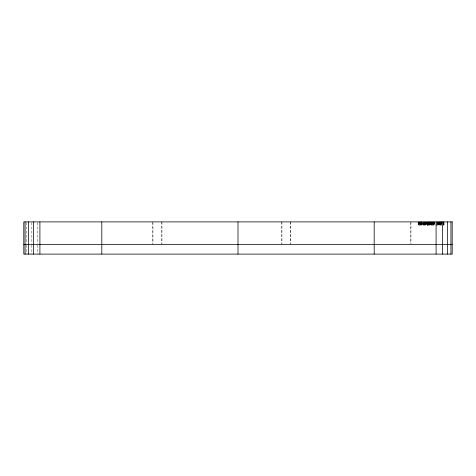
<?xml version="1.0" encoding="UTF-8"?>
<svg xmlns="http://www.w3.org/2000/svg" width="476" height="476" viewBox="0 0 476 476"><rect width="100%" height="100%" fill="white"/><g stroke="black" fill="none" stroke-linecap="round" stroke-linejoin="round"><path stroke-width="0.36" stroke-dasharray="2.38 1.78" d="M442.156 225.112L418.106 225.112L418.106 221.893M442.989 225.112L444.066 225.112L444.066 221.893M443.995 221.893L443.947 225.112M443.912 221.893L443.87 225.112M443.799 221.893L443.799 225.112M443.644 221.893L443.644 225.112M443.59 221.893L443.59 225.112M443.495 221.893L443.507 225.112M443.287 222.536L443.287 225.112M441.419 221.893L441.419 225.112M441.323 221.893L441.335 225.112M441.192 221.893L441.222 225.112M441.115 221.893L441.097 225.112M440.984 221.893L441.026 225.112M440.943 222.536L440.943 225.112M440.847 221.893L440.782 225.112L440.705 222.536M440.586 221.893L440.574 225.112M440.538 221.893L440.544 225.112M440.383 221.893L440.383 225.112M440.288 221.893L440.288 225.112M440.092 222.536L440.133 225.112M439.937 221.893L439.949 225.112M439.86 221.893L439.86 225.112M439.741 221.893L439.741 225.112M439.55 222.536L439.55 225.112M439.431 222.536L439.449 225.112M439.104 221.893L439.152 225.112M439.003 221.893L439.003 225.112M438.926 221.893L438.943 225.112M438.836 222.536L438.836 225.112M438.598 222.536L438.616 225.112M438.485 221.893L438.485 225.112M438.461 222.536L438.461 225.112M438.098 221.893L438.098 225.112M438.003 221.893L438.003 225.112M437.956 221.893L437.956 225.112M437.634 222.536L437.646 225.112M437.462 221.893L437.396 225.112M434.463 221.893L434.493 225.112M434.249 221.893L434.231 225.112L434.183 222.536M434.1 222.536L434.1 225.112M433.63 221.893L433.672 225.112M433.523 222.536L433.523 225.112M433.434 222.536L433.434 225.112M433.416 221.893L433.416 225.112M433.166 221.893L433.166 225.112M433.1 221.893L433.1 225.112M432.993 221.893L432.964 225.112M432.517 221.893L432.529 225.112M432.416 222.536L432.41 225.112M432.196 221.893L432.196 225.112M432.095 221.893L432.035 225.112L431.94 221.893M431.75 221.893L431.78 225.112M431.696 222.536L431.696 225.112M431.375 221.893L431.375 225.112M431.238 221.893L431.238 225.112M430.834 222.536L430.834 225.112M430.726 222.536L430.726 225.112M430.637 221.893L430.584 225.112M430.482 221.893L430.512 225.112M430.369 222.536L430.369 225.112M430.292 221.893L430.256 225.112M430.191 222.536L430.191 225.112M430.072 221.893L430.06 225.112M429.953 222.536L429.977 225.112M429.887 222.536L429.905 225.112M429.78 221.893L429.774 225.112M429.685 221.893L429.715 225.112M429.495 221.893L429.495 225.112M429.328 221.893L429.328 225.112M429.257 221.893L429.162 225.112M428.965 221.893L429.031 225.112M428.918 221.893L428.918 225.112M428.769 222.536L428.769 225.112M428.656 222.536L428.656 225.112M428.436 221.893L428.436 225.112M428.329 221.893L428.281 225.112L428.227 221.893M428.114 222.536L428.079 225.112M427.591 225.112L427.609 221.893L427.537 225.112M427.436 221.893L427.388 225.112L427.323 222.536M427.18 221.893L427.234 225.112M427.103 225.112L427.091 221.893L427.043 225.112M426.68 221.893L426.68 225.112M426.597 221.893L426.597 225.112M426.567 221.893L426.55 225.112M426.371 221.893L426.371 225.112M425.853 221.893L425.853 225.112M425.621 221.893L425.621 225.112M425.508 222.536L425.508 225.112M425.455 222.536L425.455 225.112M424.907 222.536L424.907 225.112M424.842 222.536L424.842 225.112M424.729 221.893L424.776 225.112M424.592 221.893L424.592 225.112M424.479 221.893L424.479 225.112M423.955 222.536L423.949 225.112M423.372 221.893L423.337 225.112M423.283 222.536L423.229 225.112L423.176 221.893M423.104 222.536L423.104 225.112M422.319 221.893L422.402 225.112M422.23 222.536L422.218 225.112M421.79 221.893L421.742 225.112M421.682 221.893L421.682 225.112M421.558 221.893L421.558 225.112M421.462 221.893L421.433 225.112L421.409 221.893M421.284 221.893L421.32 225.112M421.141 221.893L421.141 225.112L421.034 221.893M420.957 221.893L420.951 225.112M420.808 221.893L420.79 225.112M420.719 222.536L420.671 225.112M420.522 222.536L420.522 225.112M419.981 221.893L419.951 225.112M419.856 221.893L419.856 225.112M419.6 222.536L419.6 225.112M419.088 221.893L419.112 225.112M419.005 221.893L419.005 225.112M418.94 222.536L418.886 225.112M418.684 222.536L418.684 225.112M418.559 221.893L418.559 225.112M418.547 221.893L418.511 225.112M418.362 222.536L418.362 225.112M418.315 222.536L418.309 225.112M418.214 221.893L418.214 225.112M410.972 221.893L410.972 243.718M410.485 222.619L410.485 243.718M290.663 221.893L290.663 243.718M290.181 221.893L290.181 243.718M281.965 221.893L281.965 243.718M281.483 221.893L281.483 243.718M161.983 221.893L161.983 243.718M161.501 221.893L161.501 243.718M152.963 222.619L152.963 243.718M152.481 221.893L152.481 243.718M37.39 222.619L37.39 243.718M37.39 245.188L37.39 254.107M31.85 222.619L31.85 243.718M31.85 245.188L31.85 254.107M26.317 222.619L26.317 243.718M26.317 245.188L26.317 254.107M436.914 225.112L436.914 221.893L436.891 225.112M431.161 225.112L431.161 221.893L431.125 225.112M427.972 225.112L427.972 221.893L427.936 225.112M421.938 225.112L421.938 221.893L421.914 225.112"/><path stroke-width="0.71" d="M23.8 244.444L452.2 244.444M450.933 221.893L450.933 254.107M447.482 221.893L447.482 254.107M442.365 221.893L442.365 254.107M436.093 221.893L436.093 254.107M374.19 221.893L374.19 254.107M238 221.893L238 254.107M101.81 221.893L101.81 254.107M39.907 221.893L39.907 254.107M33.635 221.893L33.635 254.107M28.518 221.893L28.518 254.107M25.067 221.893L25.067 254.107M452.2 221.893L23.8 221.893L23.8 254.107L452.2 254.107L452.2 221.893"/></g></svg>
